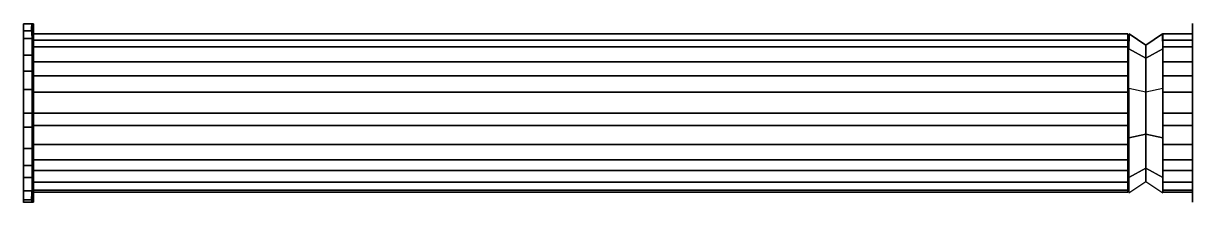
# Model space of a CAD drawing. Header units: millimetres. Extents: x 0 to 58.7, y -9 to 0.
import ezdxf

# ---------------------------------------------------------------- set-up
doc = ezdxf.new("R2010")
doc.units = ezdxf.units.MM
doc.layers.add('Bucha', color=7, linetype='Continuous')
doc.layers.get('0').off()
doc.layers.get('0').freeze()

# ---------------------------------------------------------------- blocks, each defined once
blk = doc.blocks.new('01')
at = {"extrusion": (0, -1, 1e-16)}
blk.add_circle((99.727, 9.451, -14.762), 4, dxfattribs=at)
for points in [[(96.047, 69.762, 11.02), (95.738, 69.762, 9.155), (95.738, 14.762, 9.155), (96.047, 14.762, 11.02)], [(95.738, 69.762, 9.155), (96.383, 69.762, 7.256), (96.383, 14.762, 7.256), (95.738, 14.762, 9.155)], [(97.14, 69.762, 12.502), (96.047, 69.762, 11.02), (96.047, 14.762, 11.02), (97.14, 14.762, 12.502)], [(96.383, 69.762, 7.256), (97.854, 69.762, 5.917), (97.854, 14.762, 5.917), (96.383, 14.762, 7.256)], [(98.666, 69.762, 13.308), (97.14, 69.762, 12.502), (97.14, 14.762, 12.502), (98.666, 14.762, 13.308)], [(97.854, 69.762, 5.917), (99.727, 69.762, 5.451), (99.727, 14.762, 5.451), (97.854, 14.762, 5.917)], [(100.346, 69.762, 13.403), (98.666, 69.762, 13.308), (98.666, 14.762, 13.308), (100.346, 14.762, 13.403)], [(99.727, 14.762, 5.451), (99.727, 69.762, 5.451), (101.307, 69.762, 5.777), (101.307, 14.762, 5.777)], [(102.068, 69.762, 12.694), (100.346, 69.762, 13.403), (100.346, 14.762, 13.403), (102.068, 14.762, 12.694)], [(101.307, 14.762, 5.777), (101.307, 69.762, 5.777), (102.608, 69.762, 6.676), (102.608, 14.762, 6.676)], [(103.201, 69.762, 11.433), (102.068, 69.762, 12.694), (102.068, 14.762, 12.694), (103.201, 14.762, 11.433)], [(102.608, 69.762, 6.676), (103.595, 69.762, 8.435), (103.595, 14.762, 8.435), (102.608, 14.762, 6.676)], [(103.698, 69.762, 9.927), (103.201, 69.762, 11.433), (103.201, 14.762, 11.433), (103.698, 14.762, 9.927)], [(103.595, 69.762, 8.435), (103.698, 69.762, 9.927), (103.698, 14.762, 9.927), (103.595, 14.762, 8.435)], [(103.727, 14.762, 9.451), (99.727, 14.762, 13.451), (95.727, 14.762, 9.451), (99.727, 14.762, 5.451)], [(98.76, 14.762, 5.57), (95.845, 14.762, 8.485), (95.727, 14.762, 9.451), (99.727, 14.762, 5.451)], [(95.845, 14.762, 8.485), (95.727, 14.762, 9.451), (99.727, 14.762, 5.451), (98.76, 14.762, 5.57)], [(99.727, 14.762, 13.451), (95.727, 14.762, 9.451), (95.845, 14.762, 10.418), (98.76, 14.762, 13.333)], [(98.76, 14.762, 13.333), (99.727, 14.762, 13.451), (95.727, 14.762, 9.451), (95.845, 14.762, 10.418)], [(97.281, 14.762, 6.286), (96.561, 14.762, 7.006), (95.845, 14.762, 8.485), (98.76, 14.762, 5.57)], [(98.76, 14.762, 13.333), (95.845, 14.762, 10.418), (96.561, 14.762, 11.896), (97.281, 14.762, 12.617)], [(103.727, 14.762, 9.451), (99.727, 14.762, 13.451), (100.693, 14.762, 13.333), (103.608, 14.762, 10.418)], [(103.608, 14.762, 10.418), (103.727, 14.762, 9.451), (99.727, 14.762, 13.451), (100.693, 14.762, 13.333)], [(103.608, 14.762, 8.485), (100.693, 14.762, 5.57), (99.727, 14.762, 5.451), (103.727, 14.762, 9.451)], [(100.693, 14.762, 5.57), (99.727, 14.762, 5.451), (103.727, 14.762, 9.451), (103.608, 14.762, 8.485)], [(103.608, 14.762, 10.418), (100.693, 14.762, 13.333), (102.172, 14.762, 12.617), (102.892, 14.762, 11.896)], [(102.892, 14.762, 7.006), (102.172, 14.762, 6.286), (100.693, 14.762, 5.57), (103.608, 14.762, 8.485)]]:
    blk.add_3dface(points)
blk = doc.blocks.new('02')
for points in [[(22.406, 30.877, -2.466), (21.851, 30.906, -1.187), (21.67, 30.877), (22.17, 30.877)], [(22.406, 30.877, 2.466), (21.851, 30.849, 1.187), (21.67, 30.877), (22.17, 30.877)], [(22.243, 30.877, 0.758), (22.406, 30.877, 1.353), (22.406, 30.877, 2.466)], [(22.243, 30.877, -0.758), (22.406, 30.877, -1.353), (22.406, 30.877, -2.466)], [(22.884, 30.877, 3.075), (22.406, 30.877, 2.466), (22.406, 30.877, 1.353), (22.884, 30.877, 2.281)], [(22.884, 30.877, -3.075), (22.406, 30.877, -2.466), (22.406, 30.877, -1.353), (22.884, 30.877, -2.281)], [(23.36, 30.877, 3.515), (22.884, 30.877, 3.075), (22.884, 30.877, 2.281), (23.36, 30.877, 2.847)], [(23.36, 30.877, -3.515), (22.884, 30.877, -3.075), (22.884, 30.877, -2.281), (23.36, 30.877, -2.847)], [(24.199, 30.877, 4.045), (23.36, 30.877, 3.515), (23.36, 30.877, 2.847), (24.199, 30.877, 3.481)], [(24.199, 30.877, -4.045), (23.36, 30.877, -3.515), (23.36, 30.877, -2.847), (24.199, 30.877, -3.481)], [(24.813, 30.877, 4.291), (24.199, 30.877, 4.045), (24.199, 30.877, 3.481), (24.813, 30.877, 3.763)], [(24.813, 30.877, -4.291), (24.199, 30.877, -4.045), (24.199, 30.877, -3.481), (24.813, 30.877, -3.763)], [(25.592, 30.877, 4.463), (24.813, 30.877, 4.291), (24.813, 30.877, 3.763), (25.592, 30.877, 3.958)], [(25.592, 30.877, -4.463), (24.813, 30.877, -4.291), (24.813, 30.877, -3.763), (25.592, 30.877, -3.958)], [(26.17, 30.877, 4.5), (25.592, 30.877, 4.463), (25.592, 30.877, 3.958), (26.17, 30.877, 4)], [(26.17, 30.877, -4.5), (25.592, 30.877, -4.463), (25.592, 30.877, -3.958), (26.17, 30.877, -4)], [(26.17, 30.877, 4), (26.748, 30.877, 3.958), (26.748, 30.877, 4.463), (26.17, 30.877, 4.5)], [(26.17, 30.877, -4), (26.748, 30.877, -3.958), (26.748, 30.877, -4.463), (26.17, 30.877, -4.5)], [(26.748, 30.877, 3.958), (27.527, 30.877, 3.763), (27.527, 30.877, 4.291), (26.748, 30.877, 4.463)], [(26.748, 30.877, -3.958), (27.527, 30.877, -3.763), (27.527, 30.877, -4.291), (26.748, 30.877, -4.463)], [(27.527, 30.877, 3.763), (28.141, 30.877, 3.481), (28.141, 30.877, 4.045), (27.527, 30.877, 4.291)], [(27.527, 30.877, -3.763), (28.141, 30.877, -3.481), (28.141, 30.877, -4.045), (27.527, 30.877, -4.291)], [(28.141, 30.877, 3.481), (28.98, 30.877, 2.847), (28.98, 30.877, 3.515), (28.141, 30.877, 4.045)], [(28.141, 30.877, -3.481), (28.98, 30.877, -2.847), (28.98, 30.877, -3.515), (28.141, 30.877, -4.045)], [(28.98, 30.877, 2.847), (29.456, 30.877, 2.281), (29.456, 30.877, 3.075), (28.98, 30.877, 3.515)], [(28.98, 30.877, -2.847), (29.456, 30.877, -2.281), (29.456, 30.877, -3.075), (28.98, 30.877, -3.515)], [(29.456, 30.877, 2.281), (29.935, 30.877, 1.353), (29.935, 30.877, 2.466), (29.456, 30.877, 3.075)], [(29.456, 30.877, -2.281), (29.935, 30.877, -1.353), (29.935, 30.877, -2.466), (29.456, 30.877, -3.075)], [(30.17, 30.877), (30.67, 30.877), (30.489, 30.906, -1.187), (29.935, 30.877, -2.466)], [(30.17, 30.877), (30.67, 30.877), (30.489, 30.849, 1.187), (29.935, 30.877, 2.466)], [(29.935, 30.877, 2.466), (29.935, 30.877, 2.466), (29.935, 30.877, 1.353), (30.098, 30.877, 0.758)], [(29.935, 30.877, -2.466), (29.935, 30.877, -2.466), (29.935, 30.877, -1.353), (30.098, 30.877, -0.758)]]:
    blk.add_3dface(points)
blk = doc.blocks.new('3')
for points in [[(52.031, 30.934, 1.764), (51.683, 30.934, -0.333), (51.683, 30.434, -0.333), (52.031, 30.434, 1.764)], [(51.683, 30.934, -0.333), (52.409, 30.934, -2.47), (52.409, 30.434, -2.47), (51.683, 30.434, -0.333)], [(53.26, 30.934, 3.432), (52.031, 30.934, 1.764), (52.031, 30.434, 1.764), (53.26, 30.434, 3.432)], [(52.409, 30.934, -2.47), (54.064, 30.934, -3.976), (54.064, 30.434, -3.976), (52.409, 30.434, -2.47)], [(54.977, 30.934, 4.339), (53.26, 30.934, 3.432), (53.26, 30.434, 3.432), (54.977, 30.434, 4.339)], [(54.064, 30.934, -3.976), (56.17, 30.934, -4.5), (56.17, 30.434, -4.5), (54.064, 30.434, -3.976)], [(56.867, 30.934, 4.446), (54.977, 30.934, 4.339), (54.977, 30.434, 4.339), (56.867, 30.434, 4.446)], [(56.17, 30.434, -4.5), (56.17, 30.934, -4.5), (57.948, 30.934, -4.134), (57.948, 30.434, -4.134)], [(58.805, 30.934, 3.648), (56.867, 30.934, 4.446), (56.867, 30.434, 4.446), (58.805, 30.434, 3.648)], [(57.948, 30.434, -4.134), (57.948, 30.934, -4.134), (59.411, 30.934, -3.122), (59.411, 30.434, -3.122)], [(60.079, 30.934, 2.23), (58.805, 30.934, 3.648), (58.805, 30.434, 3.648), (60.079, 30.434, 2.23)], [(59.411, 30.934, -3.122), (60.523, 30.934, -1.143), (60.523, 30.434, -1.143), (59.411, 30.434, -3.122)], [(60.638, 30.934, 0.535), (60.079, 30.934, 2.23), (60.079, 30.434, 2.23), (60.638, 30.434, 0.535)], [(60.523, 30.934, -1.143), (60.638, 30.934, 0.535), (60.638, 30.434, 0.535), (60.523, 30.434, -1.143)], [(60.67, 30.434), (56.17, 30.434, 4.5), (51.67, 30.434), (56.17, 30.434, -4.5)], [(55.083, 30.434, -4.367), (51.804, 30.434, -1.087), (51.67, 30.434), (56.17, 30.434, -4.5)], [(51.804, 30.434, -1.087), (51.67, 30.434), (56.17, 30.434, -4.5), (55.083, 30.434, -4.367)], [(56.17, 30.434, 4.5), (51.67, 30.434), (51.804, 30.434, 1.087), (55.083, 30.434, 4.367)], [(55.083, 30.434, 4.367), (56.17, 30.434, 4.5), (51.67, 30.434), (51.804, 30.434, 1.087)], [(53.419, 30.434, -3.561), (52.609, 30.434, -2.751), (51.804, 30.434, -1.087), (55.083, 30.434, -4.367)], [(55.083, 30.434, 4.367), (51.804, 30.434, 1.087), (52.609, 30.434, 2.751), (53.419, 30.434, 3.561)], [(60.67, 30.434), (56.17, 30.434, 4.5), (57.258, 30.434, 4.367), (60.537, 30.434, 1.087)], [(60.537, 30.434, 1.087), (60.67, 30.434), (56.17, 30.434, 4.5), (57.258, 30.434, 4.367)], [(60.537, 30.434, -1.087), (57.258, 30.434, -4.367), (56.17, 30.434, -4.5), (60.67, 30.434)], [(57.258, 30.434, -4.367), (56.17, 30.434, -4.5), (60.67, 30.434), (60.537, 30.434, -1.087)], [(60.537, 30.434, 1.087), (57.258, 30.434, 4.367), (58.921, 30.434, 3.561), (59.732, 30.434, 2.751)], [(59.732, 30.434, -2.751), (58.921, 30.434, -3.561), (57.258, 30.434, -4.367), (60.537, 30.434, -1.087)]]:
    blk.add_3dface(points)
blk = doc.blocks.new('06')
for points in [[(137.736, 32.377, 1.568), (137.427, 32.377, -0.296), (137.427, 30.877, -0.296), (137.736, 30.877, 1.568)], [(137.427, 32.377, -0.296), (138.072, 32.377, -2.195), (138.072, 30.877, -2.195), (137.427, 30.877, -0.296)], [(138.829, 32.377, 3.051), (137.736, 32.377, 1.568), (137.736, 30.877, 1.568), (138.829, 30.877, 3.051)], [(138.072, 32.377, -2.195), (139.543, 32.377, -3.535), (139.543, 30.877, -3.535), (138.072, 30.877, -2.195)], [(140.355, 32.377, 3.857), (138.829, 32.377, 3.051), (138.829, 30.877, 3.051), (140.355, 30.877, 3.857)], [(139.543, 32.377, -3.535), (141.416, 32.377, -4), (141.416, 30.877, -4), (139.543, 30.877, -3.535)], [(142.034, 32.377, 3.952), (140.355, 32.377, 3.857), (140.355, 30.877, 3.857), (142.034, 30.877, 3.952)], [(141.416, 30.877, -4), (141.416, 32.377, -4), (142.996, 32.377, -3.674), (142.996, 30.877, -3.674)], [(143.757, 32.377, 3.243), (142.034, 32.377, 3.952), (142.034, 30.877, 3.952), (143.757, 30.877, 3.243)], [(142.996, 30.877, -3.674), (142.996, 32.377, -3.674), (144.297, 32.377, -2.775), (144.297, 30.877, -2.775)], [(144.89, 32.377, 1.982), (143.757, 32.377, 3.243), (143.757, 30.877, 3.243), (144.89, 30.877, 1.982)], [(144.297, 32.377, -2.775), (145.284, 32.377, -1.016), (145.284, 30.877, -1.016), (144.297, 30.877, -2.775)], [(145.387, 32.377, 0.475), (144.89, 32.377, 1.982), (144.89, 30.877, 1.982), (145.387, 30.877, 0.475)], [(145.284, 32.377, -1.016), (145.387, 32.377, 0.475), (145.387, 30.877, 0.475), (145.284, 30.877, -1.016)]]:
    blk.add_3dface(points)
blk = doc.blocks.new('07')
for points in [[(60.651, 89.132), (56.151, 89.132, 4.5), (51.651, 89.132), (56.151, 89.132, -4.5)], [(55.064, 89.132, -4.367), (51.785, 89.132, -1.087), (51.651, 89.132), (56.151, 89.132, -4.5)], [(51.785, 89.132, -1.087), (51.651, 89.132), (56.151, 89.132, -4.5), (55.064, 89.132, -4.367)], [(56.151, 89.132, 4.5), (51.651, 89.132), (51.785, 89.132, 1.087), (55.064, 89.132, 4.367)], [(55.064, 89.132, 4.367), (56.151, 89.132, 4.5), (51.651, 89.132), (51.785, 89.132, 1.087)], [(53.4, 89.132, -3.561), (52.59, 89.132, -2.751), (51.785, 89.132, -1.087), (55.064, 89.132, -4.367)], [(55.064, 89.132, 4.367), (51.785, 89.132, 1.087), (52.59, 89.132, 2.751), (53.4, 89.132, 3.561)], [(60.651, 89.132), (56.151, 89.132, 4.5), (57.239, 89.132, 4.367), (60.518, 89.132, 1.087)], [(60.518, 89.132, 1.087), (60.651, 89.132), (56.151, 89.132, 4.5), (57.239, 89.132, 4.367)], [(60.518, 89.132, -1.087), (57.239, 89.132, -4.367), (56.151, 89.132, -4.5), (60.651, 89.132)], [(57.239, 89.132, -4.367), (56.151, 89.132, -4.5), (60.651, 89.132), (60.518, 89.132, -1.087)], [(60.518, 89.132, 1.087), (57.239, 89.132, 4.367), (58.902, 89.132, 3.561), (59.713, 89.132, 2.751)], [(59.713, 89.132, -2.751), (58.902, 89.132, -3.561), (57.239, 89.132, -4.367), (60.518, 89.132, -1.087)]]:
    blk.add_3dface(points)
blk = doc.blocks.new('04')
for points in [[(126.898, 86.783), (127.553, 86.783, 2.015), (127.09, 87.632, 2.351), (126.331, 87.625)], [(126.898, 86.783), (126.331, 87.625), (127.09, 87.632, -2.351), (127.553, 86.783, -2.015)], [(127.09, 87.632, 2.351), (129.09, 87.632, 3.804), (129.267, 86.783, 3.26), (127.553, 86.783, 2.015)], [(127.553, 86.783, -2.015), (127.09, 87.632, -2.351), (129.09, 87.632, -3.804), (129.267, 86.783, -3.26)], [(131.385, 86.783, 3.26), (131.562, 87.632, 3.804), (129.09, 87.632, 3.804), (129.267, 86.783, 3.26)], [(131.562, 87.632, -3.804), (129.09, 87.632, -3.804), (129.267, 86.783, -3.26), (131.385, 86.783, -3.26)], [(133.562, 87.632, 2.351), (133.099, 86.783, 2.015), (131.385, 86.783, 3.26), (131.562, 87.632, 3.804)], [(131.385, 86.783, -3.26), (133.099, 86.783, -2.015), (133.562, 87.632, -2.351), (131.562, 87.632, -3.804)], [(133.754, 86.783), (134.326, 87.632), (133.562, 87.632, 2.351), (133.099, 86.783, 2.015)], [(133.562, 87.632, -2.351), (133.099, 86.783, -2.015), (133.754, 86.783), (134.326, 87.632)], [(126.331, 85.941), (127.09, 85.934, 2.351), (127.553, 86.783, 2.015), (126.898, 86.783)], [(127.553, 86.783, -2.015), (127.09, 85.934, -2.351), (126.331, 85.941), (126.898, 86.783)], [(127.553, 86.783, 2.015), (129.267, 86.783, 3.26), (129.09, 85.934, 3.804), (127.09, 85.934, 2.351)], [(129.267, 86.783, -3.26), (129.09, 85.934, -3.804), (127.09, 85.934, -2.351), (127.553, 86.783, -2.015)], [(129.267, 86.783, 3.26), (129.09, 85.934, 3.804), (131.562, 85.934, 3.804), (131.385, 86.783, 3.26)], [(131.385, 86.783, -3.26), (129.267, 86.783, -3.26), (129.09, 85.934, -3.804), (131.562, 85.934, -3.804)], [(131.562, 85.934, 3.804), (131.385, 86.783, 3.26), (133.099, 86.783, 2.015), (133.562, 85.934, 2.351)], [(131.562, 85.934, -3.804), (133.562, 85.934, -2.351), (133.099, 86.783, -2.015), (131.385, 86.783, -3.26)], [(133.099, 86.783, 2.015), (133.562, 85.934, 2.351), (134.326, 85.934), (133.754, 86.783)], [(134.326, 85.934), (133.754, 86.783), (133.099, 86.783, -2.015), (133.562, 85.934, -2.351)]]:
    blk.add_3dface(points)
blk = doc.blocks.new('1111')
at = {"layer": 'Bucha', "color": 5, "rotation": 270}
for name, p in [('3', (-30.434, 51.67, 4.5)), ('02', (-30.434, 21.67, 4.5)), ('01', (-14.318, 95.227, -4.951))]:
    blk.add_blockref(name, p, dxfattribs=at)
at = {"layer": 'Bucha', "color": 2, "rotation": 270}
for name, p in [('07', (-30.434, 51.67, 4.5)), ('06', (26.321, 136.916, 4.5))]:
    blk.add_blockref(name, p, dxfattribs=at)
at = {"layer": 'Bucha', "rotation": 270}
blk.add_blockref('04', (-30.434, 125.826, 4.5), dxfattribs=at)

msp = doc.modelspace()

# ---------------------------------------------------------------- block references
at = {"layer": 'Bucha', "color": 2}
msp.add_blockref('1111', (0, 0), dxfattribs=at)

doc.saveas('drawing.dxf')
